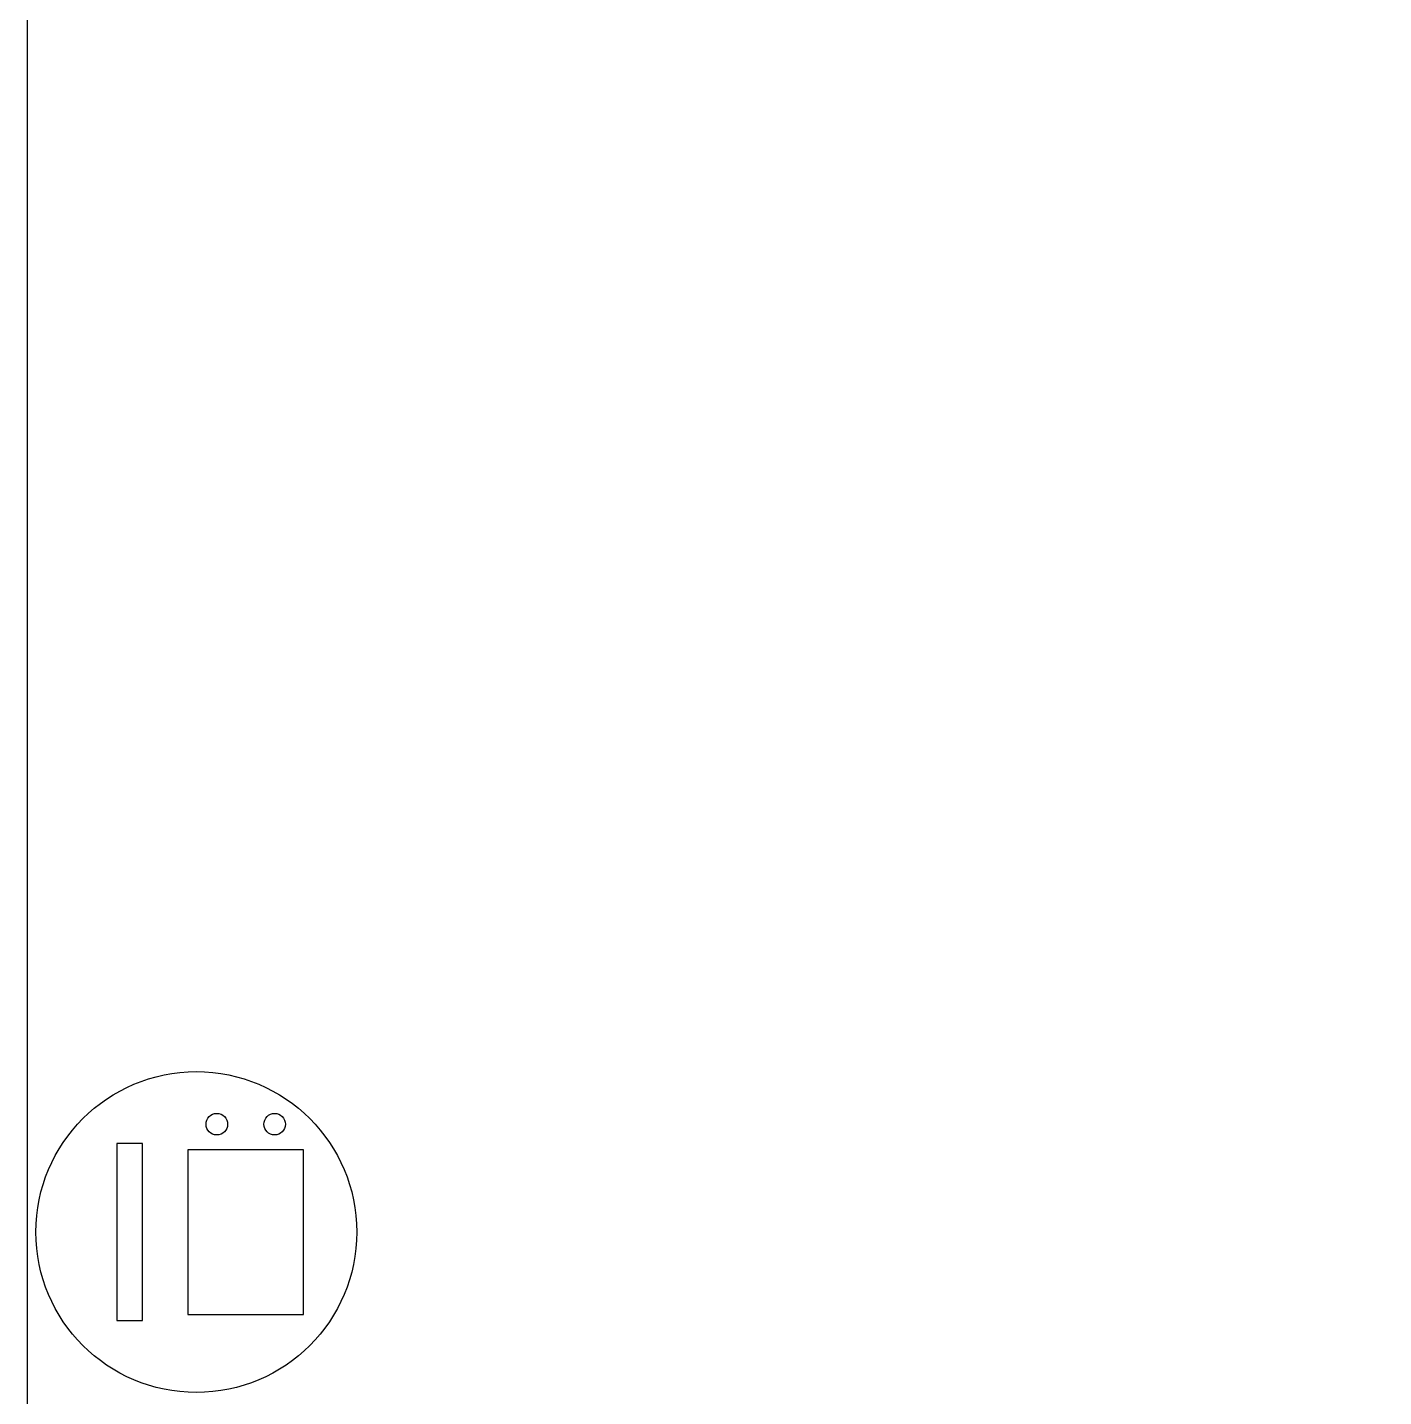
# Model space of a CAD drawing. Header units: millimetres. Extents: x 0 to 305, y -600 to 0.
# Drawn here: x 0 to 152.5, y -454 to -300 of the extents above; entities that cross this region are included whole.
import ezdxf

# ---------------------------------------------------------------- set-up
doc = ezdxf.new("R2010")
doc.units = ezdxf.units.MM
for name, color, linetype in [('BOARDS', 7, 'CONTINUOUS'), ('CUTOUTS D 3.0', 5, 'CONTINUOUS'), ('HOLES DIAM 2.5 D 3.0', 5, 'CONTINUOUS'), ('INSETS D 0.5', 3, 'CONTINUOUS'), ('PERIMETER D 3.0', 5, 'CONTINUOUS')]:
    doc.layers.add(name, color=color, linetype=linetype)

msp = doc.modelspace()

# ---------------------------------------------------------------- linework, layer by layer
at = {"layer": 'BOARDS'}
msp.add_lwpolyline([(0, 0), (305, 0), (305, -600), (0, -600)], close=True, dxfattribs=at)
at = {"layer": 'CUTOUTS D 3.0'}
msp.add_lwpolyline([(12.96, -445.43), (12.96, -425.51), (10.04, -425.51), (10.04, -445.43)], close=True, dxfattribs=at)
at = {"layer": 'HOLES DIAM 2.5 D 3.0'}
for centre in [(21.3, -423.34), (27.8, -423.34)]:
    msp.add_circle(centre, 1.21, dxfattribs=at)
at = {"layer": 'INSETS D 0.5'}
msp.add_lwpolyline([(31.06, -426.21), (18.04, -426.21), (18.04, -444.73), (31.06, -444.73)], close=True, dxfattribs=at)
at = {"layer": 'PERIMETER D 3.0'}
msp.add_circle((19, -435.47), 18.04, dxfattribs=at)

doc.saveas('drawing.dxf')
